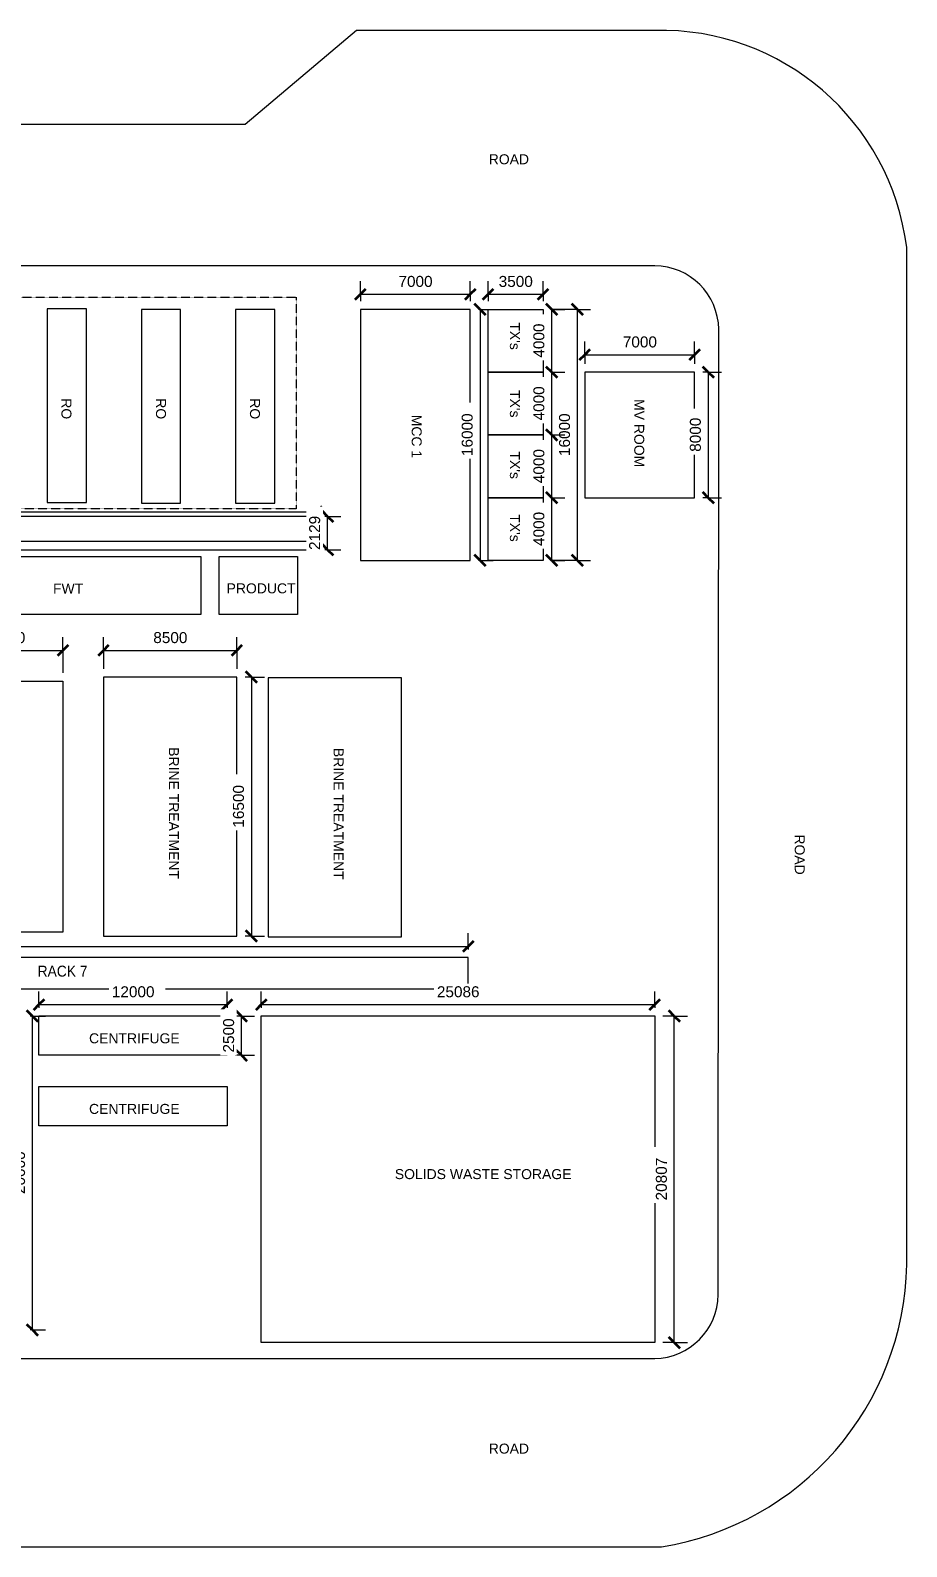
# Model space of a CAD drawing. Header units: millimetres. Extents: x 14826 to 271325, y -311366 to 51265.
# Drawn here: x 215454 to 271325, y -45560 to 51069 of the extents above; entities that cross this region are included whole.
import ezdxf

# ---------------------------------------------------------------- set-up
doc = ezdxf.new("R2010")
doc.units = ezdxf.units.MM
doc.linetypes.add('Hidden', pattern=[7.14375, 4.7625, -2.38125])
doc.linetypes.add('IMPORT-DASHED', pattern=[0])
for name, color, linetype, lineweight in [('A-ANNO-DIMS', 7, 'Continuous', 9), ('A-ANNO-DIMS-350', 7, 'Continuous', 9), ('A-DETL-HDLN', 7, 'Hidden', 9), ('FUTURE', 7, 'IMPORT-DASHED', 9), ('G-ANNO-TEXT', 7, 'Continuous', 9), ('PDF3_Geometry', 7, 'Continuous', 9), ('PDF3_Text', 7, 'Continuous', 9)]:
    doc.layers.add(name, color=color, linetype=linetype, lineweight=lineweight)
doc.layers.add('LAYOUT IMPORT_dwg', color=7, linetype='Continuous', lineweight=9, true_color=0x767676)
doc.styles.add('Arial', font='arial.ttf', dxfattribs={"height": 636.361708})
doc.styles.add('Arial_1', font='arial.ttf', dxfattribs={"height": 636.4})
doc.styles.add('Arial_3', font='arial.ttf', dxfattribs={"height": 700})
doc.styles.add('Arial_4', font='arial.ttf', dxfattribs={"width": 0.9, "height": 700})
doc.dimstyles.new('Greene_Arch_tick_-_2mm', dxfattribs={"dimscale": 304.8, "dimtxt": 714.18158, "dimasz": 2.296588, "dimexe": 2.755906, "dimexo": 1.722441, "dimgap": 0.86122, "dimtad": 1, "dimdec": 0, "dimzin": 0, "dimdsep": 46, "dimtxsty": 'Arial_3', "dimblk1": 'OBLIQUE', "dimblk2": 'OBLIQUE', "dimsah": 1, "dimcen": 0.09, "dimazin": 0, "dimtfac": 1, "dimtdec": 4, "dimtix": 1, "dimtmove": 0, "dimatfit": 3, "dimfxl": 1, "dimtvp": 1, "dimtfill": 1, "dimtolj": 1, "dimtzin": 0, "dimarcsym": 2})

# ---------------------------------------------------------------- blocks, each defined once
blk = doc.blocks.new('LAYOUT IMPORT_dwg-326166-LEVEL 1')
at = {"lineweight": 9}
for p, q in [((-28842, 327399), (-93668, 327399)), ((-26933, 315379), (-88522, 315417)), ((-22851, 83899), (-22851, 311338)), ((-10868, 212791), (-10868, 311765))]:
    blk.add_line(p, q, dxfattribs=at)
at = {"lineweight": 9, "flags": 128}
for points in [[(-107491, 311338), (-107491, 292314), (-101491, 285221), (-101491, 205507), (-99656, 184637), (-97044, 157598), (-91493, 117051), (-87583, 86872), (-86429, 77880)], [(-92491, 311338), (-92491, 205507), (-88302, 185319)], [(-46406, 232810), (-46406, 299444), (-48406, 299444), (-48406, 232810)], [(-74395, 238533), (-74395, 289784), (-76524, 289784), (-76524, 238533)]]:
    blk.add_lwpolyline(points, dxfattribs=at)
for points in [[(-44685, 286252), (-44685, 311338), (-23877, 311338), (-23877, 286252)], [(-89713, 300716), (-89713, 304216), (-85713, 304216), (-85713, 300716)], [(-85713, 300716), (-85713, 304216), (-81713, 304216), (-81713, 300716)], [(-81713, 300716), (-81713, 304216), (-77713, 304216), (-77713, 300716)], [(-77713, 300716), (-77713, 304216), (-73713, 304216), (-73713, 300716)], [(-49780, 276194), (-49780, 284694), (-66280, 284694), (-66280, 276194)], [(-44685, 284073), (-42185, 284073), (-42185, 272073), (-44685, 272073)], [(-66030, 273608), (-50030, 273608), (-50030, 266608), (-66030, 266608)]]:
    blk.add_lwpolyline(points, close=True, dxfattribs=at)
at = {"lineweight": 9}
for centre, radius, start, end in [((-91705, 311730), 15791, 97.14162, 181.42247), ((-29158, 308886), 18516, 8.94637, 89.02251), ((-88381, 311309), 4111, 90.98045, 179.59221), ((-26962, 311268), 4111, 0.98045, 89.59221)]:
    blk.add_arc(centre, radius, start, end, dxfattribs=at)
at = {"layer": 'FUTURE', "color": 1, "linetype": 'Continuous', "true_color": 0xff0000, "flags": 128}
for points in [[(-77713, 306879), (-77713, 313879), (-85713, 313879), (-85713, 306879)], [(-49738, 286694), (-49738, 295194), (-66238, 295194), (-66238, 286694)], [(-73965, 283560), (-73965, 288560), (-70265, 288560), (-70265, 283560)], [(-89713, 287107), (-89713, 284604), (-77371, 284604), (-77371, 287107)], [(-40186, 284073), (-37686, 284073), (-37686, 272073), (-40186, 272073)], [(-73965, 266608), (-73965, 282408), (-70265, 282408), (-70265, 266608)], [(-89713, 281108), (-89713, 278606), (-77371, 278606), (-77371, 281108)], [(-89740, 275108), (-89740, 272606), (-77398, 272606), (-77398, 275108)]]:
    blk.add_lwpolyline(points, close=True, dxfattribs=at)
at = {"layer": 'PDF3_Geometry', "flags": 128}
blk.add_lwpolyline([(-73713, 292574), (-73713, 299574), (-89713, 299574), (-89713, 292574)], close=True, dxfattribs=at)
at = {"layer": 'PDF3_Text', "char_height": 636.4, "attachment_point": 1, "line_spacing_factor": 0.941778}
for s, insert, width, style in [('ROAD', (-56255, 320899), 3060.98, 'Arial'), ('MV ROOM', (-83996, 310667), 5179.52, 'Arial'), ("TX's", (-88889, 302741), 2087.39, 'Arial'), ("TX's", (-84575, 302741), 2087.39, 'Arial'), ("TX's", (-80659, 302741), 2087.39, 'Arial'), ("TX's", (-76659, 302741), 2087.39, 'Arial'), ('MCC 1', (-83000, 296477), 3294.64, 'Arial'), ('BRINE TREATMENT', (-61770, 291500), 10008.55, 'Arial_1'), ('RO', (-84047, 286168), 1588.91, 'Arial'), ('BRINE TREATMENT', (-61812, 281000), 10008.55, 'Arial_1'), ('RO', (-84047, 280177), 1588.91, 'Arial'), ('RO', (-84047, 274149), 1588.91, 'Arial')]:
    blk.add_mtext(s, dxfattribs=dict(at, insert=insert, width=width, style=style))
at = {"layer": 'PDF3_Text', "attachment_point": 1, "rotation": 90, "line_spacing_factor": 0.941778, "style": 'Arial'}
for s, insert, char_height, width in [('SOLIDS WASTE STORAGE', (-34927, 294767), 636.36, 13443.39), ('ROAD', (-99597, 300755), 636.4, 3060.98), ('ROAD', (-17435, 300755), 636.4, 3060.98), ('PRODUCT', (-72255, 284043), 636.4, 5234.04), ('CENTRIFUGE', (-43582, 275273), 636.4, 6885.26), ('CENTRIFUGE', (-39083, 275273), 636.4, 6885.26), ('FWT', (-72244, 272976), 636.4, 2289.89)]:
    blk.add_mtext(s, dxfattribs=dict(at, insert=insert, char_height=char_height, width=width))
blk = doc.blocks.new('DIMBLOCK1-LEVEL 1')
at = {"layer": 'A-ANNO-DIMS-350', "transparency": 16777216}
for p, q in [((244642, 34246), (244642, 35086)), ((248142, 34246), (248142, 35086)), ((244642, 34246), (248142, 34246)), ((244642, 34246), (244642, 33810)), ((248142, 34246), (248142, 33810))]:
    blk.add_line(p, q, dxfattribs=at)
at = {"layer": 'A-ANNO-DIMS-350', "lineweight": 35, "transparency": 16777216}
for p, q in [((244642, 34246), (244292, 33896)), ((244642, 34246), (244992, 34596)), ((248142, 34246), (247792, 33896)), ((248142, 34246), (248492, 34596))]:
    blk.add_line(p, q, dxfattribs=at)
at = {"layer": 'A-ANNO-DIMS-350', "color": 0, "transparency": 16777216, "insert": (245315, 35418), "char_height": 700, "width": 2584.24, "attachment_point": 1, "line_spacing_factor": 0.941778, "style": 'Arial_3', "bg_fill": 3, "box_fill_scale": 1.25, "bg_fill_color": 256, "bg_fill_true_color": 13158600, "bg_fill_transparency": 0}
blk.add_mtext('3500', dxfattribs=at)
blk = doc.blocks.new('_Oblique')
at = {"color": 0, "linetype": 'ByBlock', "lineweight": -2}
blk.add_line((-0.5, -0.5), (0.5, 0.5), dxfattribs=at)
blk = doc.blocks.new('DIMBLOCK2-LEVEL 1')
at = {"layer": 'A-ANNO-DIMS-350', "transparency": 16777216}
for p, q in [((250330, 33285), (248667, 33285)), ((250330, 17285), (250330, 33285)), ((250330, 33285), (251170, 33285)), ((250330, 17285), (248667, 17285)), ((250330, 17285), (251170, 17285))]:
    blk.add_line(p, q, dxfattribs=at)
at = {"layer": 'A-ANNO-DIMS-350', "lineweight": 35, "transparency": 16777216}
for p, q in [((250330, 33285), (249980, 33635)), ((250330, 33285), (250680, 32935)), ((250330, 17285), (249980, 17635)), ((250330, 17285), (250680, 16935))]:
    blk.add_line(p, q, dxfattribs=at)
at = {"layer": 'A-ANNO-DIMS-350', "color": 0, "transparency": 16777216, "insert": (249159, 23939), "char_height": 700, "width": 3230.3, "attachment_point": 1, "rotation": 90, "line_spacing_factor": 0.941778, "style": 'Arial_3', "bg_fill": 3, "box_fill_scale": 1.25, "bg_fill_color": 256, "bg_fill_true_color": 13158600, "bg_fill_transparency": 0}
blk.add_mtext('16000', dxfattribs=at)
blk = doc.blocks.new('DIMBLOCK3-LEVEL 1')
at = {"layer": 'A-ANNO-DIMS-350', "lineweight": 35, "transparency": 16777216}
for p, q in [((248695, 21285), (248345, 21635)), ((248695, 21285), (249045, 20935)), ((248695, 17285), (248345, 17635)), ((248695, 17285), (249045, 16935))]:
    blk.add_line(p, q, dxfattribs=at)
at = {"layer": 'A-ANNO-DIMS-350', "transparency": 16777216}
for p, q in [((248695, 21285), (248667, 21285)), ((248695, 17285), (248695, 21285)), ((248695, 21285), (249535, 21285)), ((248695, 17285), (248667, 17285)), ((248695, 17285), (249535, 17285))]:
    blk.add_line(p, q, dxfattribs=at)
at = {"layer": 'A-ANNO-DIMS-350', "color": 0, "transparency": 16777216, "insert": (247524, 18209), "char_height": 700, "width": 2584.24, "attachment_point": 1, "rotation": 90, "line_spacing_factor": 0.941778, "style": 'Arial_3', "bg_fill": 3, "box_fill_scale": 1.25, "bg_fill_color": 256, "bg_fill_true_color": 13158600, "bg_fill_transparency": 0}
blk.add_mtext('4000', dxfattribs=at)
blk = doc.blocks.new('DIMBLOCK4-LEVEL 1')
at = {"layer": 'A-ANNO-DIMS-350', "lineweight": 35, "transparency": 16777216}
for p, q in [((248695, 25285), (248345, 25635)), ((248695, 25285), (249045, 24935)), ((248695, 21285), (248345, 21635)), ((248695, 21285), (249045, 20935))]:
    blk.add_line(p, q, dxfattribs=at)
at = {"layer": 'A-ANNO-DIMS-350', "transparency": 16777216}
for p, q in [((248695, 25285), (248667, 25285)), ((248695, 21285), (248695, 25285)), ((248695, 25285), (249535, 25285)), ((248695, 21285), (248667, 21285)), ((248695, 21285), (249535, 21285))]:
    blk.add_line(p, q, dxfattribs=at)
at = {"layer": 'A-ANNO-DIMS-350', "color": 0, "transparency": 16777216, "insert": (247524, 22209), "char_height": 700, "width": 2584.24, "attachment_point": 1, "rotation": 90, "line_spacing_factor": 0.941778, "style": 'Arial_3', "bg_fill": 3, "box_fill_scale": 1.25, "bg_fill_color": 256, "bg_fill_true_color": 13158600, "bg_fill_transparency": 0}
blk.add_mtext('4000', dxfattribs=at)
blk = doc.blocks.new('DIMBLOCK5-LEVEL 1')
at = {"layer": 'A-ANNO-DIMS-350', "lineweight": 35, "transparency": 16777216}
for p, q in [((248695, 29285), (248345, 29635)), ((248695, 29285), (249045, 28935)), ((248695, 25285), (248345, 25635)), ((248695, 25285), (249045, 24935))]:
    blk.add_line(p, q, dxfattribs=at)
at = {"layer": 'A-ANNO-DIMS-350', "transparency": 16777216}
for p, q in [((248695, 29285), (248667, 29285)), ((248695, 25285), (248695, 29285)), ((248695, 29285), (249535, 29285)), ((248695, 25285), (248667, 25285)), ((248695, 25285), (249535, 25285))]:
    blk.add_line(p, q, dxfattribs=at)
at = {"layer": 'A-ANNO-DIMS-350', "color": 0, "transparency": 16777216, "insert": (247524, 26209), "char_height": 700, "width": 2584.24, "attachment_point": 1, "rotation": 90, "line_spacing_factor": 0.941778, "style": 'Arial_3', "bg_fill": 3, "box_fill_scale": 1.25, "bg_fill_color": 256, "bg_fill_true_color": 13158600, "bg_fill_transparency": 0}
blk.add_mtext('4000', dxfattribs=at)
blk = doc.blocks.new('DIMBLOCK6-LEVEL 1')
at = {"layer": 'A-ANNO-DIMS-350', "lineweight": 35, "transparency": 16777216}
for p, q in [((248695, 33285), (248345, 33635)), ((248695, 33285), (249045, 32935)), ((248695, 29285), (248345, 29635)), ((248695, 29285), (249045, 28935))]:
    blk.add_line(p, q, dxfattribs=at)
at = {"layer": 'A-ANNO-DIMS-350', "transparency": 16777216}
for p, q in [((248695, 33285), (248667, 33285)), ((248695, 29285), (248695, 33285)), ((248695, 33285), (249535, 33285)), ((248695, 29285), (248667, 29285)), ((248695, 29285), (249535, 29285))]:
    blk.add_line(p, q, dxfattribs=at)
at = {"layer": 'A-ANNO-DIMS-350', "color": 0, "transparency": 16777216, "insert": (247524, 30209), "char_height": 700, "width": 2584.24, "attachment_point": 1, "rotation": 90, "line_spacing_factor": 0.941778, "style": 'Arial_3', "bg_fill": 3, "box_fill_scale": 1.25, "bg_fill_color": 256, "bg_fill_true_color": 13158600, "bg_fill_transparency": 0}
blk.add_mtext('4000', dxfattribs=at)
blk = doc.blocks.new('DIMBLOCK7-LEVEL 1')
at = {"layer": 'A-ANNO-DIMS-350', "transparency": 16777216}
for p, q in [((236500, 34246), (236500, 35086)), ((243500, 34246), (243500, 35086)), ((236500, 34246), (243500, 34246)), ((236500, 34246), (236500, 33810)), ((243500, 34246), (243500, 33810))]:
    blk.add_line(p, q, dxfattribs=at)
at = {"layer": 'A-ANNO-DIMS-350', "lineweight": 35, "transparency": 16777216}
for p, q in [((236500, 34246), (236150, 33896)), ((236500, 34246), (236850, 34596)), ((243500, 34246), (243150, 33896)), ((243500, 34246), (243850, 34596))]:
    blk.add_line(p, q, dxfattribs=at)
at = {"layer": 'A-ANNO-DIMS-350', "color": 0, "transparency": 16777216, "insert": (238924, 35418), "char_height": 700, "width": 2584.24, "attachment_point": 1, "line_spacing_factor": 0.941778, "style": 'Arial_3', "bg_fill": 3, "box_fill_scale": 1.25, "bg_fill_color": 256, "bg_fill_true_color": 13158600, "bg_fill_transparency": 0}
blk.add_mtext('7000', dxfattribs=at)
blk = doc.blocks.new('DIMBLOCK8-LEVEL 1')
at = {"layer": 'A-ANNO-DIMS-350', "lineweight": 35, "transparency": 16777216}
for p, q in [((244126, 33285), (243776, 33635)), ((244126, 33285), (244476, 32935)), ((244126, 17285), (243776, 17635)), ((244126, 17285), (244476, 16935))]:
    blk.add_line(p, q, dxfattribs=at)
at = {"layer": 'A-ANNO-DIMS-350', "transparency": 16777216}
for p, q in [((244126, 33285), (244025, 33285)), ((244126, 33285), (244126, 17285)), ((244126, 33285), (244966, 33285)), ((244126, 17285), (244025, 17285)), ((244126, 17285), (244966, 17285))]:
    blk.add_line(p, q, dxfattribs=at)
at = {"layer": 'A-ANNO-DIMS-350', "color": 0, "transparency": 16777216, "insert": (242954, 23939), "char_height": 700, "width": 3230.3, "attachment_point": 1, "rotation": 90, "line_spacing_factor": 0.941778, "style": 'Arial_3', "bg_fill": 3, "box_fill_scale": 1.25, "bg_fill_color": 256, "bg_fill_true_color": 13158600, "bg_fill_transparency": 0}
blk.add_mtext('16000', dxfattribs=at)
blk = doc.blocks.new('DIMBLOCK9-LEVEL 1')
at = {"layer": 'A-ANNO-DIMS-350', "transparency": 16777216}
for p, q in [((250805, 30392), (250805, 31232)), ((257805, 30392), (257805, 31232)), ((250805, 30392), (257805, 30392)), ((250805, 30392), (250805, 29810)), ((257805, 30392), (257805, 29810))]:
    blk.add_line(p, q, dxfattribs=at)
at = {"layer": 'A-ANNO-DIMS-350', "lineweight": 35, "transparency": 16777216}
for p, q in [((250805, 30392), (250455, 30042)), ((250805, 30392), (251155, 30742)), ((257805, 30392), (257455, 30042)), ((257805, 30392), (258155, 30742))]:
    blk.add_line(p, q, dxfattribs=at)
at = {"layer": 'A-ANNO-DIMS-350', "color": 0, "transparency": 16777216, "insert": (253228, 31563), "char_height": 700, "width": 2584.24, "attachment_point": 1, "line_spacing_factor": 0.941778, "style": 'Arial_3', "bg_fill": 3, "box_fill_scale": 1.25, "bg_fill_color": 256, "bg_fill_true_color": 13158600, "bg_fill_transparency": 0}
blk.add_mtext('7000', dxfattribs=at)
blk = doc.blocks.new('DIMBLOCK10-LEVEL 1')
at = {"layer": 'A-ANNO-DIMS-350', "lineweight": 35, "transparency": 16777216}
for p, q in [((258672, 29285), (258322, 29635)), ((258672, 29285), (259022, 28935)), ((258672, 21285), (258322, 21635)), ((258672, 21285), (259022, 20935))]:
    blk.add_line(p, q, dxfattribs=at)
at = {"layer": 'A-ANNO-DIMS-350', "transparency": 16777216}
for p, q in [((258672, 29285), (258330, 29285)), ((258672, 29285), (258672, 21285)), ((258672, 29285), (259512, 29285)), ((258672, 21285), (258330, 21285)), ((258672, 21285), (259512, 21285))]:
    blk.add_line(p, q, dxfattribs=at)
at = {"layer": 'A-ANNO-DIMS-350', "color": 0, "transparency": 16777216, "insert": (257501, 24209), "char_height": 700, "width": 2584.24, "attachment_point": 1, "rotation": 90, "line_spacing_factor": 0.941778, "style": 'Arial_3', "bg_fill": 3, "box_fill_scale": 1.25, "bg_fill_color": 256, "bg_fill_true_color": 13158600, "bg_fill_transparency": 0}
blk.add_mtext('8000', dxfattribs=at)
blk = doc.blocks.new('DIMBLOCK13-LEVEL 1')
at = {"layer": 'A-ANNO-DIMS-350', "lineweight": 35, "transparency": 16777216}
for p, q in [((180459, 20387), (180109, 20037)), ((180459, 20387), (180809, 20737)), ((233710, 20387), (233360, 20037)), ((233710, 20387), (234060, 20737))]:
    blk.add_line(p, q, dxfattribs=at)
at = {"layer": 'A-ANNO-DIMS-350', "transparency": 16777216}
for p, q in [((180459, 20387), (180459, 21227)), ((180459, 20387), (233710, 20387)), ((180459, 20387), (180459, 20357)), ((233710, 20387), (233710, 20622)), ((233710, 20387), (233710, 19547))]:
    blk.add_line(p, q, dxfattribs=at)
at = {"layer": 'A-ANNO-DIMS-350', "color": 0, "transparency": 16777216, "insert": (205739, 21558), "char_height": 700, "width": 3230.3, "attachment_point": 1, "line_spacing_factor": 0.941778, "style": 'Arial_3', "bg_fill": 3, "box_fill_scale": 1.25, "bg_fill_color": 256, "bg_fill_true_color": 13158600, "bg_fill_transparency": 0}
blk.add_mtext('53251', dxfattribs=at)
blk = doc.blocks.new('DIMBLOCK14-LEVEL 1')
at = {"layer": 'A-ANNO-DIMS-350', "transparency": 16777216}
for p, q in [((220120, 11549), (220120, 12389)), ((228620, 11549), (228620, 12389)), ((220120, 11549), (228620, 11549)), ((220120, 11549), (220120, 10378)), ((228620, 11549), (228620, 10378))]:
    blk.add_line(p, q, dxfattribs=at)
at = {"layer": 'A-ANNO-DIMS-350', "lineweight": 35, "transparency": 16777216}
for p, q in [((220120, 11549), (220470, 11899)), ((228620, 11549), (228970, 11899)), ((220120, 11549), (219770, 11199)), ((228620, 11549), (228270, 11199))]:
    blk.add_line(p, q, dxfattribs=at)
at = {"layer": 'A-ANNO-DIMS-350', "color": 0, "transparency": 16777216, "insert": (223294, 12721), "char_height": 700, "width": 2584.24, "attachment_point": 1, "line_spacing_factor": 0.941778, "style": 'Arial_3', "bg_fill": 3, "box_fill_scale": 1.25, "bg_fill_color": 256, "bg_fill_true_color": 13158600, "bg_fill_transparency": 0}
blk.add_mtext('8500', dxfattribs=at)
blk = doc.blocks.new('DIMBLOCK15-LEVEL 1')
at = {"layer": 'A-ANNO-DIMS-350', "transparency": 16777216}
for p, q in [((229546, 9853), (229145, 9853)), ((229546, 9853), (229546, -6647)), ((229546, 9853), (230386, 9853)), ((229546, -6647), (229145, -6647)), ((229546, -6647), (230386, -6647))]:
    blk.add_line(p, q, dxfattribs=at)
at = {"layer": 'A-ANNO-DIMS-350', "lineweight": 35, "transparency": 16777216}
for p, q in [((229546, 9853), (229196, 10203)), ((229546, 9853), (229896, 9503)), ((229546, -6647), (229196, -6297)), ((229546, -6647), (229896, -6997))]:
    blk.add_line(p, q, dxfattribs=at)
at = {"layer": 'A-ANNO-DIMS-350', "color": 0, "transparency": 16777216, "insert": (228374, 257), "char_height": 700, "width": 3230.3, "attachment_point": 1, "rotation": 90, "line_spacing_factor": 0.941778, "style": 'Arial_3', "bg_fill": 3, "box_fill_scale": 1.25, "bg_fill_color": 256, "bg_fill_true_color": 13158600, "bg_fill_transparency": 0}
blk.add_mtext('16500', dxfattribs=at)
blk = doc.blocks.new('DIMBLOCK16-LEVEL 1')
at = {"layer": 'A-ANNO-DIMS-350', "transparency": 16777216}
for p, q in [((210534, 11549), (210534, 12389)), ((217534, 11549), (217534, 12389)), ((210534, 11549), (217534, 11549)), ((210534, 11549), (210534, 10128)), ((217534, 11549), (217534, 10128))]:
    blk.add_line(p, q, dxfattribs=at)
at = {"layer": 'A-ANNO-DIMS-350', "lineweight": 35, "transparency": 16777216}
for p, q in [((210534, 11549), (210884, 11899)), ((217534, 11549), (217884, 11899)), ((210534, 11549), (210184, 11199)), ((217534, 11549), (217184, 11199))]:
    blk.add_line(p, q, dxfattribs=at)
at = {"layer": 'A-ANNO-DIMS-350', "color": 0, "transparency": 16777216, "insert": (212958, 12721), "char_height": 700, "width": 2584.24, "attachment_point": 1, "line_spacing_factor": 0.941778, "style": 'Arial_3', "bg_fill": 3, "box_fill_scale": 1.25, "bg_fill_color": 256, "bg_fill_true_color": 13158600, "bg_fill_transparency": 0}
blk.add_mtext('7000', dxfattribs=at)
blk = doc.blocks.new('DIMBLOCK18-LEVEL 1')
at = {"layer": 'A-ANNO-DIMS-350', "lineweight": 35, "transparency": 16777216}
for p, q in [((256505, -11743), (256155, -11393)), ((256505, -11743), (256855, -12093)), ((256505, -32551), (256155, -32201)), ((256505, -32551), (256855, -32901))]:
    blk.add_line(p, q, dxfattribs=at)
at = {"layer": 'A-ANNO-DIMS-350', "transparency": 16777216}
for p, q in [((256505, -11743), (255789, -11743)), ((256505, -32551), (256505, -11743)), ((256505, -11743), (257345, -11743)), ((256505, -32551), (255789, -32551)), ((256505, -32551), (257345, -32551))]:
    blk.add_line(p, q, dxfattribs=at)
at = {"layer": 'A-ANNO-DIMS-350', "color": 0, "transparency": 16777216, "insert": (255334, -23493), "char_height": 700, "width": 3230.3, "attachment_point": 1, "rotation": 90, "line_spacing_factor": 0.941778, "style": 'Arial_3', "bg_fill": 3, "box_fill_scale": 1.25, "bg_fill_color": 256, "bg_fill_true_color": 13158600, "bg_fill_transparency": 0}
blk.add_mtext('20807', dxfattribs=at)
blk = doc.blocks.new('DIMBLOCK19-LEVEL 1')
at = {"layer": 'A-ANNO-DIMS-350', "transparency": 16777216}
for p, q in [((230178, -11019), (230178, -10179)), ((255264, -11019), (255264, -10179)), ((230178, -11019), (255264, -11019)), ((230178, -11019), (230178, -11218)), ((255264, -11019), (255264, -11218))]:
    blk.add_line(p, q, dxfattribs=at)
at = {"layer": 'A-ANNO-DIMS-350', "lineweight": 35, "transparency": 16777216}
for p, q in [((230178, -11019), (229828, -11369)), ((230178, -11019), (230528, -10669)), ((255264, -11019), (254914, -11369)), ((255264, -11019), (255614, -10669))]:
    blk.add_line(p, q, dxfattribs=at)
at = {"layer": 'A-ANNO-DIMS-350', "color": 0, "transparency": 16777216, "insert": (241375, -9848), "char_height": 700, "width": 3230.3, "attachment_point": 1, "line_spacing_factor": 0.941778, "style": 'Arial_3', "bg_fill": 3, "box_fill_scale": 1.25, "bg_fill_color": 256, "bg_fill_true_color": 13158600, "bg_fill_transparency": 0}
blk.add_mtext('25086', dxfattribs=at)
blk = doc.blocks.new('DIMBLOCK20-LEVEL 1')
at = {"layer": 'A-ANNO-DIMS-350', "transparency": 16777216}
for p, q in [((215999, -11019), (215999, -10179)), ((227999, -11019), (227999, -10179)), ((215999, -11019), (227999, -11019)), ((215999, -11019), (215999, -11218)), ((227999, -11019), (227999, -11218))]:
    blk.add_line(p, q, dxfattribs=at)
at = {"layer": 'A-ANNO-DIMS-350', "lineweight": 35, "transparency": 16777216}
for p, q in [((215999, -11019), (215649, -11369)), ((215999, -11019), (216349, -10669)), ((227999, -11019), (227649, -11369)), ((227999, -11019), (228349, -10669))]:
    blk.add_line(p, q, dxfattribs=at)
at = {"layer": 'A-ANNO-DIMS-350', "color": 0, "transparency": 16777216, "insert": (220653, -9848), "char_height": 700, "width": 3230.3, "attachment_point": 1, "line_spacing_factor": 0.941778, "style": 'Arial_3', "bg_fill": 3, "box_fill_scale": 1.25, "bg_fill_color": 256, "bg_fill_true_color": 13158600, "bg_fill_transparency": 0}
blk.add_mtext('12000', dxfattribs=at)
blk = doc.blocks.new('DIMBLOCK21-LEVEL 1')
at = {"layer": 'A-ANNO-DIMS-350', "lineweight": 35, "transparency": 16777216}
for p, q in [((228915, -11743), (228565, -11393)), ((228915, -11743), (229265, -12093)), ((228915, -14243), (228565, -13893)), ((228915, -14243), (229265, -14593))]:
    blk.add_line(p, q, dxfattribs=at)
at = {"layer": 'A-ANNO-DIMS-350', "transparency": 16777216}
for p, q in [((228915, -11743), (228524, -11743)), ((228915, -14243), (228915, -11743)), ((228915, -11743), (229755, -11743)), ((228915, -14243), (228524, -14243)), ((228915, -14243), (229755, -14243))]:
    blk.add_line(p, q, dxfattribs=at)
at = {"layer": 'A-ANNO-DIMS-350', "color": 0, "transparency": 16777216, "insert": (227744, -14070), "char_height": 700, "width": 2584.24, "attachment_point": 1, "rotation": 90, "line_spacing_factor": 0.941778, "style": 'Arial_3', "bg_fill": 3, "box_fill_scale": 1.25, "bg_fill_color": 256, "bg_fill_true_color": 13158600, "bg_fill_transparency": 0}
blk.add_mtext('2500', dxfattribs=at)
blk = doc.blocks.new('DIMBLOCK22-LEVEL 1')
at = {"layer": 'A-ANNO-DIMS-350', "lineweight": 35, "transparency": 16777216}
for p, q in [((215588, -11743), (215238, -11393)), ((215588, -11743), (215938, -12093)), ((215588, -31743), (215238, -31393)), ((215588, -31743), (215938, -32093))]:
    blk.add_line(p, q, dxfattribs=at)
at = {"layer": 'A-ANNO-DIMS-350', "transparency": 16777216}
for p, q in [((215588, -11743), (215435, -11743)), ((215588, -31743), (215588, -11743)), ((215588, -11743), (216428, -11743)), ((215588, -31743), (215435, -31743)), ((215588, -31743), (216428, -31743))]:
    blk.add_line(p, q, dxfattribs=at)
at = {"layer": 'A-ANNO-DIMS-350', "color": 0, "transparency": 16777216, "insert": (214417, -23089), "char_height": 700, "width": 3230.3, "attachment_point": 1, "rotation": 90, "line_spacing_factor": 0.941778, "style": 'Arial_3', "bg_fill": 3, "box_fill_scale": 1.25, "bg_fill_color": 256, "bg_fill_true_color": 13158600, "bg_fill_transparency": 0}
blk.add_mtext('20000', dxfattribs=at)
blk = doc.blocks.new('DIMBLOCK73-LEVEL 1')
at = {"layer": 'A-ANNO-DIMS-350', "transparency": 16777216}
for p, q in [((182459, 18519), (182459, 19359)), ((233710, 18519), (233710, 19359)), ((182459, 18519), (233710, 18519)), ((182459, 18519), (182459, 18493)), ((233710, 18519), (233710, 18489))]:
    blk.add_line(p, q, dxfattribs=at)
at = {"layer": 'A-ANNO-DIMS-350', "lineweight": 35, "transparency": 16777216}
for p, q in [((182459, 18519), (182109, 18169)), ((182459, 18519), (182809, 18869)), ((233710, 18519), (233360, 18169)), ((233710, 18519), (234060, 18869))]:
    blk.add_line(p, q, dxfattribs=at)
at = {"layer": 'A-ANNO-DIMS-350', "color": 0, "transparency": 16777216, "insert": (206739, 19690), "char_height": 700, "width": 3230.3, "attachment_point": 1, "line_spacing_factor": 0.941778, "style": 'Arial_3', "bg_fill": 3, "box_fill_scale": 1.25, "bg_fill_color": 256, "bg_fill_true_color": 13158600, "bg_fill_transparency": 0}
blk.add_mtext('51251', dxfattribs=at)
blk = doc.blocks.new('DIMBLOCK74-LEVEL 1')
at = {"layer": 'A-ANNO-DIMS-350', "lineweight": 35, "transparency": 16777216}
for p, q in [((234402, 20097), (234052, 20447)), ((234402, 20097), (234752, 19747)), ((234402, 17968), (234052, 18318)), ((234402, 17968), (234752, 17618))]:
    blk.add_line(p, q, dxfattribs=at)
at = {"layer": 'A-ANNO-DIMS-350', "transparency": 16777216}
for p, q in [((234402, 20097), (234235, 20097)), ((234402, 17968), (234402, 20097)), ((234402, 20097), (235242, 20097)), ((234402, 17968), (234235, 17968)), ((234402, 17968), (235242, 17968))]:
    blk.add_line(p, q, dxfattribs=at)
at = {"layer": 'A-ANNO-DIMS-350', "color": 0, "transparency": 16777216, "insert": (233231, 17955), "char_height": 700, "width": 2584.24, "attachment_point": 1, "rotation": 90, "line_spacing_factor": 0.941778, "style": 'Arial_3', "bg_fill": 3, "box_fill_scale": 1.25, "bg_fill_color": 256, "bg_fill_true_color": 13158600, "bg_fill_transparency": 0}
blk.add_mtext('2129', dxfattribs=at)
blk = doc.blocks.new('DIMBLOCK82-LEVEL 1')
at = {"layer": 'A-ANNO-DIMS-350', "transparency": 16777216}
for p, q in [((176736, -7306), (176736, -6466)), ((243370, -7306), (243370, -6466)), ((176736, -7306), (243370, -7306)), ((176736, -7306), (176736, -7336)), ((243370, -7306), (243370, -7497))]:
    blk.add_line(p, q, dxfattribs=at)
at = {"layer": 'A-ANNO-DIMS-350', "lineweight": 35, "transparency": 16777216}
for p, q in [((176736, -7306), (176386, -7656)), ((176736, -7306), (177086, -6956)), ((243370, -7306), (243020, -7656)), ((243370, -7306), (243720, -6956))]:
    blk.add_line(p, q, dxfattribs=at)
at = {"layer": 'A-ANNO-DIMS-350', "color": 0, "transparency": 16777216, "insert": (208707, -6135), "char_height": 700, "width": 3230.3, "attachment_point": 1, "line_spacing_factor": 0.941778, "style": 'Arial_3', "bg_fill": 3, "box_fill_scale": 1.25, "bg_fill_color": 256, "bg_fill_true_color": 13158600, "bg_fill_transparency": 0}
blk.add_mtext('66634', dxfattribs=at)

msp = doc.modelspace()

# ---------------------------------------------------------------- linework, layer by layer
at = {"layer": 'A-DETL-HDLN'}
for p, q in [((146310.5, 34069.7), (232410.5, 34069.7)), ((232410.5, 34069.7), (232410.5, 20569.7)), ((232410.5, 20569.7), (146310.5, 20569.7))]:
    msp.add_line(p, q, dxfattribs=at)

# ---------------------------------------------------------------- block references
at = {"layer": 'LAYOUT IMPORT_dwg', "color": 7, "rotation": 269.9999999999997}
msp.add_blockref('LAYOUT IMPORT_dwg-326166-LEVEL 1', (-56073.9, -56427.6), dxfattribs=at)

# ---------------------------------------------------------------- next in the draw order: dimensions: what is measured, and where the dimension line sits
at = {"layer": 'A-ANNO-DIMS'}
for base, p1, p2, override, picture, middle in [((248141.6, 34246.3), (244641.6, 33285.4), (248141.6, 33285.4), {"dimpost": '<>', "dimfxl": 3500}, 'DIMBLOCK1-LEVEL 1', (246391.6, 34866.4)), ((233710, 20387), (180459, 20882), (233710, 20096.5), {"dimpost": '<>', "dimfxl": 53256.768698}, 'DIMBLOCK13-LEVEL 1', (207084.5, 21007.2)), ((217534.4, 11549.3), (210534.4, 9602.6), (217534.4, 9602.6), {"dimpost": '<>', "dimfxl": 7000}, 'DIMBLOCK16-LEVEL 1', (214034.4, 12169.2)), ((228620.4, 11549.3), (220120.4, 9852.6), (228620.4, 9852.6), {"dimpost": '<>', "dimfxl": 8500}, 'DIMBLOCK14-LEVEL 1', (224370.4, 12169.2)), ((227998.9, -11019.1), (215998.9, -11743), (227998.9, -11743), {"dimpost": '<>', "dimfxl": 12000}, 'DIMBLOCK20-LEVEL 1', (221998.9, -10399.2))]:
    dim = msp.add_linear_dim(base=base, p1=p1, p2=p2, dimstyle='Greene_Arch_tick_-_2mm', override=override, dxfattribs=at)
    dim.commit()
    dim.dimension.update_dxf_attribs({"geometry": picture, "text_midpoint": middle})
dim = msp.add_linear_dim(base=(256504.9003, -11743.0412), p1=(255264.2091, -32550.5276), p2=(255264.2091, -11743.0412), angle=90, dimstyle='Greene_Arch_tick_-_2mm', override={"dimpost": '<>', "dimfxl": 20807.486344}, dxfattribs=at)
dim.commit()
dim.dimension.update_dxf_attribs({"geometry": 'DIMBLOCK18-LEVEL 1', "text_midpoint": (255884.9992, -22146.7844)})

# ---------------------------------------------------------------- next in the draw order: texts
at = {"layer": 'G-ANNO-TEXT', "insert": (215920.7, -8534.5), "char_height": 700, "width": 3939.492, "attachment_point": 1, "style": 'Arial_4', "bg_fill": 3, "box_fill_scale": 1.25, "bg_fill_color": 256, "bg_fill_true_color": 13158600, "bg_fill_transparency": 0}
msp.add_mtext('RACK 7', dxfattribs=at)

# ---------------------------------------------------------------- next in the draw order: dimensions: what is measured, and where the dimension line sits
at = {"layer": 'A-ANNO-DIMS'}
for base, p1, p2, override, picture, middle in [((243500.4, 34246.3), (236500.4, 33285.4), (243500.4, 33285.4), {"dimpost": '<>', "dimfxl": 7000}, 'DIMBLOCK7-LEVEL 1', (240000.4, 34866.2)), ((233710, 18519.2), (182459, 17967.7), (233710, 19014.1), {"dimpost": '<>', "dimfxl": 51261.657134}, 'DIMBLOCK73-LEVEL 1', (208084.5, 19139.1)), ((255264.2, -11019.1), (230178.3, -11743), (255264.2, -11743), {"dimpost": '<>', "dimfxl": 25085.910954}, 'DIMBLOCK19-LEVEL 1', (242721.3, -10399.2))]:
    dim = msp.add_linear_dim(base=base, p1=p1, p2=p2, dimstyle='Greene_Arch_tick_-_2mm', override=override, dxfattribs=at)
    dim.commit()
    dim.dimension.update_dxf_attribs({"geometry": picture, "text_midpoint": middle})
for base, p1, p2, override, picture, middle in [((250330.1, 33285.4), (248141.6, 17285.4), (248141.6, 33285.4), {"dimpost": '<>', "dimfxl": 16000}, 'DIMBLOCK2-LEVEL 1', (249710.2, 25285.4)), ((229545.7, -6647.4), (228620.4, 9852.6), (228620.4, -6647.4), {"dimpost": '<>', "dimfxl": 16500}, 'DIMBLOCK15-LEVEL 1', (228925.8, 1602.6)), ((215588.3, -11743), (214909.5, -31743), (214909.5, -11743), {"dimpost": '<>', "dimfxl": 20000}, 'DIMBLOCK22-LEVEL 1', (214968.4, -21743))]:
    dim = msp.add_linear_dim(base=base, p1=p1, p2=p2, angle=90, dimstyle='Greene_Arch_tick_-_2mm', override=override, dxfattribs=at)
    dim.commit()
    dim.dimension.update_dxf_attribs({"geometry": picture, "text_midpoint": middle})

# ---------------------------------------------------------------- next in the draw order: dimensions: what is measured, and where the dimension line sits
for base, p1, p2, override, picture, middle in [((244125.6, 17285.4), (243500.4, 33285.4), (243500.4, 17285.4), {"dimpost": '<>', "dimfxl": 15999.951808}, 'DIMBLOCK8-LEVEL 1', (243505.7, 25285.4)), ((248694.8, 21285.4), (248141.6, 17285.4), (248141.6, 21285.4), {"dimpost": '<>', "dimfxl": 4000}, 'DIMBLOCK3-LEVEL 1', (248074.9, 19285.4)), ((234402.3, 20096.5), (233710, 17967.7), (233710, 20096.5), {"dimpost": '<>', "dimfxl": 2128.810109}, 'DIMBLOCK74-LEVEL 1', (233782.4, 19032.1)), ((228915.3, -11743), (227998.9, -14243), (227998.9, -11743), {"dimpost": '<>', "dimfxl": 2500}, 'DIMBLOCK21-LEVEL 1', (228295.4, -12993))]:
    dim = msp.add_linear_dim(base=base, p1=p1, p2=p2, angle=90, dimstyle='Greene_Arch_tick_-_2mm', override=override, dxfattribs=at)
    dim.commit()
    dim.dimension.update_dxf_attribs({"geometry": picture, "text_midpoint": middle})
for base, p1, p2, override, picture, middle in [((257804.6, 30391.7), (250804.6, 29285.4), (257804.6, 29285.4), {"dimpost": '<>', "dimfxl": 7000}, 'DIMBLOCK9-LEVEL 1', (254304.6, 31011.6)), ((243370.4, -7305.8), (176736.3, -6810.8), (243370.4, -8022), {"dimpost": '<>', "dimfxl": 66645.114888}, 'DIMBLOCK82-LEVEL 1', (210053.4, -6685.6))]:
    dim = msp.add_linear_dim(base=base, p1=p1, p2=p2, dimstyle='Greene_Arch_tick_-_2mm', override=override, dxfattribs=at)
    dim.commit()
    dim.dimension.update_dxf_attribs({"geometry": picture, "text_midpoint": middle})

# ---------------------------------------------------------------- next in the draw order: dimensions: what is measured, and where the dimension line sits
for base, p1, p2, override, picture, middle in [((258672.3, 21285.4), (257804.6, 29285.4), (257804.6, 21285.4), {"dimpost": '<>', "dimfxl": 8000}, 'DIMBLOCK10-LEVEL 1', (258052.4, 25285.4)), ((248694.8, 25285.4), (248141.6, 21285.4), (248141.6, 25285.4), {"dimpost": '<>', "dimfxl": 4000}, 'DIMBLOCK4-LEVEL 1', (248074.9, 23285.4))]:
    dim = msp.add_linear_dim(base=base, p1=p1, p2=p2, angle=90, dimstyle='Greene_Arch_tick_-_2mm', override=override, dxfattribs=at)
    dim.commit()
    dim.dimension.update_dxf_attribs({"geometry": picture, "text_midpoint": middle})

# ---------------------------------------------------------------- next in the draw order: dimensions: what is measured, and where the dimension line sits
dim = msp.add_linear_dim(base=(248694.8, 29285.4), p1=(248141.6, 25285.4), p2=(248141.6, 29285.4), angle=90, dimstyle='Greene_Arch_tick_-_2mm', override={"dimpost": '<>', "dimfxl": 4000}, dxfattribs=at)
dim.commit()
dim.dimension.update_dxf_attribs({"geometry": 'DIMBLOCK5-LEVEL 1', "text_midpoint": (248074.9, 27285.4)})

# ---------------------------------------------------------------- next in the draw order: dimensions: what is measured, and where the dimension line sits
dim = msp.add_linear_dim(base=(248694.8, 33285.4), p1=(248141.6, 29285.4), p2=(248141.6, 33285.4), angle=90, dimstyle='Greene_Arch_tick_-_2mm', override={"dimpost": '<>', "dimfxl": 4000}, dxfattribs=at)
dim.commit()
dim.dimension.update_dxf_attribs({"geometry": 'DIMBLOCK6-LEVEL 1', "text_midpoint": (248074.9, 31285.4)})

doc.saveas('drawing.dxf')
